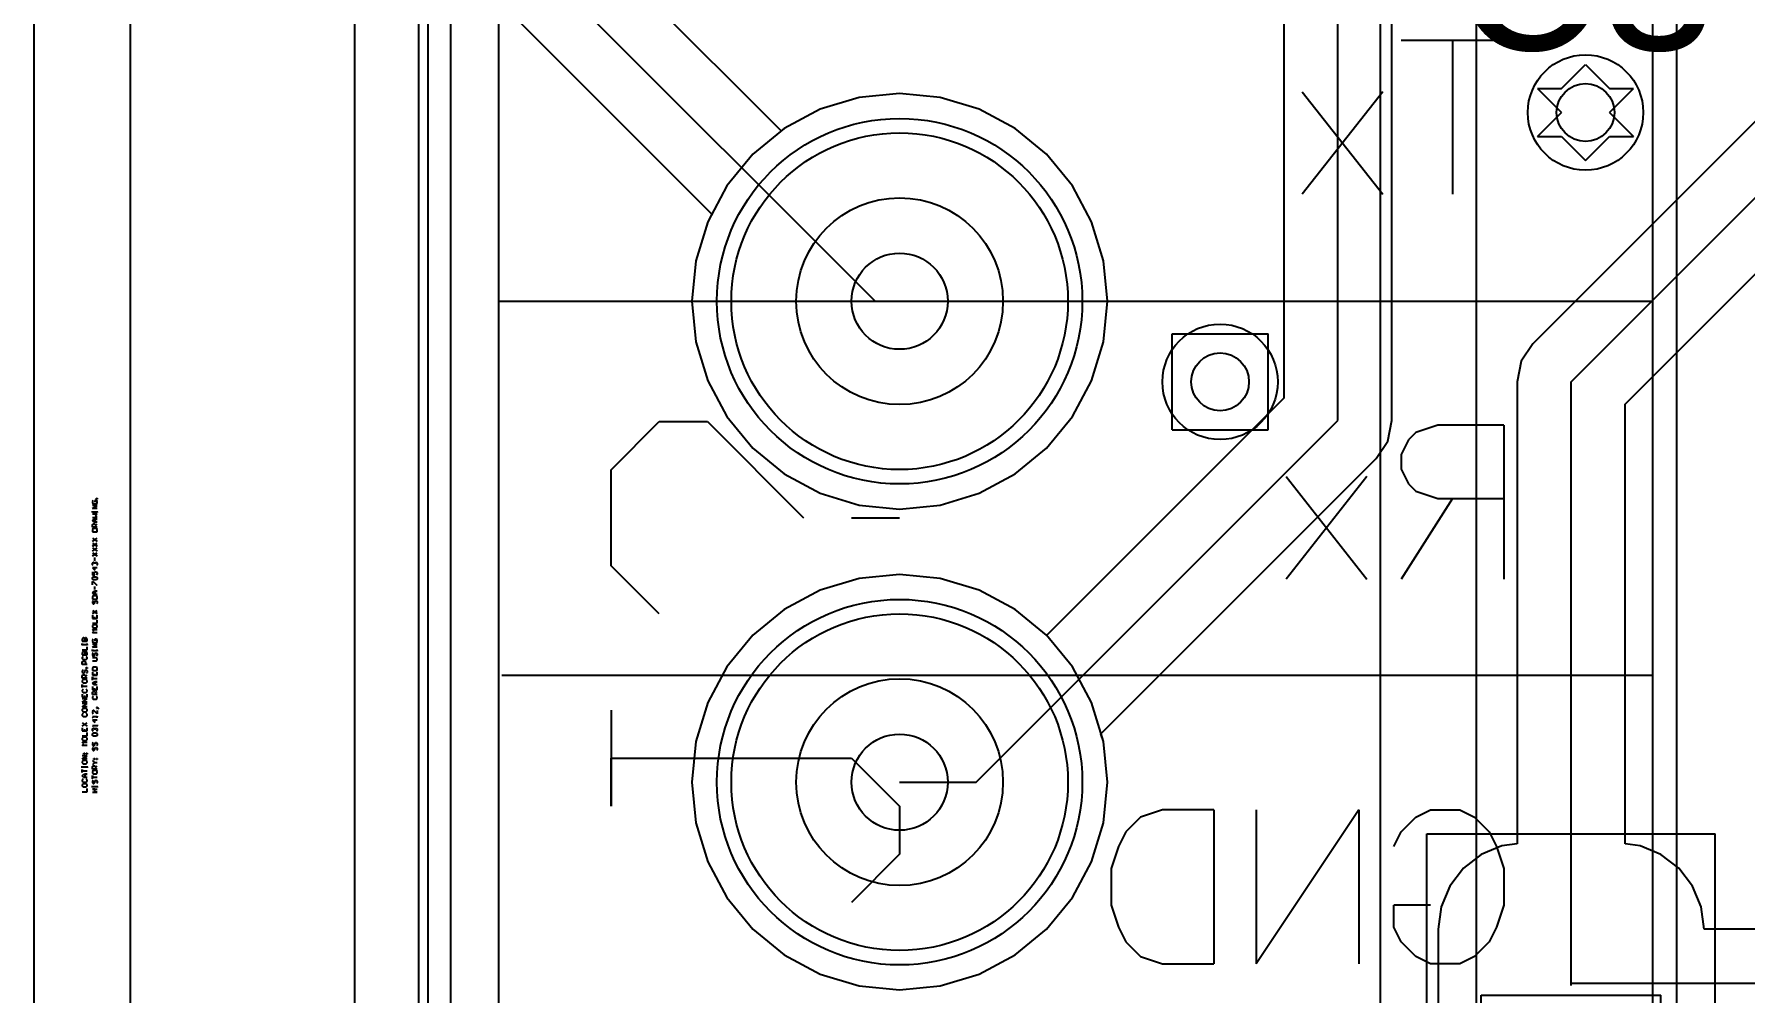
# Model space of a CAD drawing. Header units: millimetres. Extents: x -1.9 to 9.1, y -3.1 to 5.4.
# Drawn here: x -0.0667 to 0.2891, y 0.283 to 0.4823 of the extents above; entities that cross this region are included whole.
import ezdxf

# ---------------------------------------------------------------- set-up
doc = ezdxf.new("R2010")
doc.units = ezdxf.units.MM
doc.header["$MEASUREMENT"] = 0
for name, color, linetype in [('BottomLayer', 5, 'Continuous'), ('BottomOverlay', 54, 'Continuous'), ('BottomSolder', 6, 'Continuous'), ('DrillDrawing', 1, 'Continuous'), ('KeepOutLayer', 6, 'Continuous'), ('Mechanical1', 6, 'Continuous'), ('Mechanical3', 76, 'Continuous'), ('Mechanical4', 56, 'Continuous'), ('Mechanical6', 56, 'Continuous'), ('Mechanical7', 56, 'Continuous'), ('MultiLayer', 9, 'Continuous'), ('PadHoleLayer', 156, 'Continuous'), ('TopLayer', 1, 'Continuous'), ('TopOverlay', 2, 'Continuous'), ('TopSolder', 216, 'Continuous'), ('ViaHoleLayer', 16, 'Continuous')]:
    doc.layers.add(name, color=color, linetype=linetype)

# ---------------------------------------------------------------- blocks, each defined once
blk = doc.blocks.new('70543_0109_9')
at = {"layer": 'BottomLayer'}
for centre in [(-0.3, 0), (-0.2, 0)]:
    blk.add_circle(centre, 0.035, dxfattribs=at)
at = {"layer": 'BottomSolder'}
for centre in [(-0.3, 0), (-0.2, 0)]:
    blk.add_circle(centre, 0.038, dxfattribs=at)
at = {"layer": 'Mechanical3'}
for p, q in [((-0.3021, 0.1679), (-0.3021, 0.1669)), ((-0.3021, 0.1669), (-0.3021, 0.1674)), ((-0.3021, 0.1674), (-0.30143, 0.1674)), ((-0.302, 0.17), (-0.302, 0.169)), ((-0.302, 0.169), (-0.30133, 0.169)), ((-0.30143, 0.1674), (-0.30143, 0.1679)), ((-0.30143, 0.1679), (-0.30143, 0.1669)), ((-0.3011, 0.1679), (-0.30077, 0.1679)), ((-0.30083, 0.17), (-0.301, 0.16983)), ((-0.301, 0.16983), (-0.301, 0.16917)), ((-0.301, 0.16917), (-0.30083, 0.169)), ((-0.30077, 0.1679), (-0.30093, 0.1679)), ((-0.30093, 0.1679), (-0.30093, 0.1669)), ((-0.3005, 0.17), (-0.30083, 0.17)), ((-0.30083, 0.169), (-0.3005, 0.169)), ((-0.30033, 0.16983), (-0.3005, 0.17)), ((-0.3005, 0.169), (-0.30033, 0.16917)), ((-0.30033, 0.16917), (-0.30033, 0.16983)), ((-0.3001, 0.1679), (-0.30027, 0.16773)), ((-0.30027, 0.16773), (-0.30027, 0.16757)), ((-0.30027, 0.16757), (-0.3001, 0.1674)), ((-0.29977, 0.1679), (-0.3001, 0.1679)), ((-0.3001, 0.1674), (-0.29977, 0.1674)), ((-0.29983, 0.17), (-0.3, 0.16983)), ((-0.3, 0.16983), (-0.3, 0.16917)), ((-0.3, 0.16917), (-0.29983, 0.169)), ((-0.2995, 0.17), (-0.29983, 0.17)), ((-0.29983, 0.169), (-0.2995, 0.169)), ((-0.2996, 0.16773), (-0.29977, 0.1679)), ((-0.29977, 0.1674), (-0.2996, 0.16723)), ((-0.2996, 0.16723), (-0.2996, 0.16707)), ((-0.29933, 0.16983), (-0.2995, 0.17)), ((-0.2995, 0.169), (-0.29933, 0.16917)), ((-0.29927, 0.1679), (-0.2986, 0.1679)), ((-0.299, 0.16967), (-0.29867, 0.17)), ((-0.299, 0.169), (-0.299, 0.16967)), ((-0.29833, 0.1695), (-0.299, 0.1695)), ((-0.2986, 0.1679), (-0.29893, 0.1679)), ((-0.29893, 0.1679), (-0.29893, 0.1669)), ((-0.29867, 0.17), (-0.29833, 0.16967)), ((-0.29833, 0.16967), (-0.29833, 0.169)), ((-0.29833, 0.169), (-0.29833, 0.1695)), ((-0.2981, 0.1679), (-0.29827, 0.16773)), ((-0.29827, 0.16773), (-0.29827, 0.16707)), ((-0.29777, 0.1679), (-0.2981, 0.1679)), ((-0.298, 0.17), (-0.29733, 0.17)), ((-0.2976, 0.16773), (-0.29777, 0.1679)), ((-0.29733, 0.17), (-0.29767, 0.17)), ((-0.29767, 0.17), (-0.29767, 0.169)), ((-0.2976, 0.16707), (-0.2976, 0.16773)), ((-0.29727, 0.1669), (-0.29727, 0.1679)), ((-0.29727, 0.1679), (-0.29677, 0.1679)), ((-0.29677, 0.16723), (-0.29727, 0.16723)), ((-0.297, 0.17), (-0.29667, 0.17)), ((-0.29683, 0.169), (-0.297, 0.169)), ((-0.297, 0.169), (-0.29667, 0.169)), ((-0.29693, 0.16723), (-0.2966, 0.1669)), ((-0.29667, 0.17), (-0.29683, 0.17)), ((-0.29683, 0.17), (-0.29683, 0.169)), ((-0.29677, 0.1679), (-0.2966, 0.16773)), ((-0.2966, 0.1674), (-0.29677, 0.16723)), ((-0.2966, 0.16773), (-0.2966, 0.1674)), ((-0.29627, 0.1679), (-0.29627, 0.16773)), ((-0.29627, 0.16773), (-0.29594, 0.1674)), ((-0.296, 0.17), (-0.29617, 0.16983)), ((-0.29617, 0.16983), (-0.29617, 0.16917)), ((-0.29617, 0.16917), (-0.296, 0.169)), ((-0.29567, 0.17), (-0.296, 0.17)), ((-0.296, 0.169), (-0.29567, 0.169)), ((-0.29594, 0.1674), (-0.2956, 0.16773)), ((-0.29594, 0.1674), (-0.29594, 0.1669)), ((-0.2955, 0.16983), (-0.29567, 0.17)), ((-0.29567, 0.169), (-0.2955, 0.16917)), ((-0.2956, 0.16773), (-0.2956, 0.1679)), ((-0.2955, 0.16917), (-0.2955, 0.16983)), ((-0.29527, 0.16757), (-0.2951, 0.16757)), ((-0.29527, 0.1674), (-0.29527, 0.16757)), ((-0.2951, 0.1674), (-0.29527, 0.1674)), ((-0.29517, 0.169), (-0.29517, 0.17)), ((-0.29517, 0.17), (-0.2945, 0.169)), ((-0.2951, 0.16757), (-0.2951, 0.1674)), ((-0.2945, 0.169), (-0.2945, 0.17)), ((-0.29417, 0.16967), (-0.294, 0.16967)), ((-0.29417, 0.1695), (-0.29417, 0.16967)), ((-0.294, 0.1695), (-0.29417, 0.1695)), ((-0.29417, 0.16917), (-0.294, 0.16917)), ((-0.29417, 0.169), (-0.29417, 0.16917)), ((-0.294, 0.169), (-0.29417, 0.169)), ((-0.294, 0.16967), (-0.294, 0.1695)), ((-0.294, 0.16917), (-0.294, 0.169)), ((-0.29327, 0.1679), (-0.29344, 0.16773)), ((-0.29344, 0.16773), (-0.29344, 0.16757)), ((-0.29344, 0.16757), (-0.29327, 0.1674)), ((-0.29294, 0.1679), (-0.29327, 0.1679)), ((-0.29327, 0.1674), (-0.29294, 0.1674)), ((-0.29277, 0.16773), (-0.29294, 0.1679)), ((-0.29294, 0.1674), (-0.29277, 0.16723)), ((-0.29277, 0.16723), (-0.29277, 0.16707)), ((-0.29227, 0.1679), (-0.29244, 0.16773)), ((-0.29244, 0.16773), (-0.29244, 0.16757)), ((-0.29244, 0.16757), (-0.29227, 0.1674)), ((-0.29234, 0.169), (-0.29234, 0.17)), ((-0.29234, 0.17), (-0.292, 0.16967)), ((-0.29194, 0.1679), (-0.29227, 0.1679)), ((-0.29227, 0.1674), (-0.29194, 0.1674)), ((-0.292, 0.16967), (-0.29167, 0.17)), ((-0.29177, 0.16773), (-0.29194, 0.1679)), ((-0.29194, 0.1674), (-0.29177, 0.16723)), ((-0.29177, 0.16723), (-0.29177, 0.16707)), ((-0.29167, 0.17), (-0.29167, 0.169)), ((-0.29117, 0.17), (-0.29134, 0.16983)), ((-0.29134, 0.16983), (-0.29134, 0.16917)), ((-0.29134, 0.16917), (-0.29117, 0.169)), ((-0.29084, 0.17), (-0.29117, 0.17)), ((-0.29117, 0.169), (-0.29084, 0.169)), ((-0.29067, 0.16983), (-0.29084, 0.17)), ((-0.29084, 0.169), (-0.29067, 0.16917)), ((-0.29067, 0.16917), (-0.29067, 0.16983)), ((-0.29044, 0.16773), (-0.29027, 0.1679)), ((-0.29044, 0.16707), (-0.29044, 0.16773)), ((-0.29034, 0.17), (-0.29034, 0.169)), ((-0.29034, 0.169), (-0.28967, 0.169)), ((-0.29027, 0.1679), (-0.28994, 0.1679)), ((-0.28994, 0.1679), (-0.28977, 0.16773)), ((-0.28977, 0.16773), (-0.28977, 0.16707)), ((-0.28944, 0.16773), (-0.28927, 0.1679)), ((-0.28867, 0.17), (-0.28934, 0.17)), ((-0.28934, 0.17), (-0.28934, 0.169)), ((-0.28934, 0.1695), (-0.289, 0.1695)), ((-0.28934, 0.169), (-0.28867, 0.169)), ((-0.28927, 0.1679), (-0.28894, 0.1679)), ((-0.28894, 0.1674), (-0.2891, 0.1674)), ((-0.2891, 0.1674), (-0.28894, 0.1674)), ((-0.28894, 0.1679), (-0.28877, 0.16773)), ((-0.28877, 0.16757), (-0.28894, 0.1674)), ((-0.28894, 0.1674), (-0.28877, 0.16723)), ((-0.28877, 0.16773), (-0.28877, 0.16757)), ((-0.28877, 0.16723), (-0.28877, 0.16707)), ((-0.28827, 0.1679), (-0.28844, 0.16773)), ((-0.28834, 0.17), (-0.28767, 0.169)), ((-0.28767, 0.17), (-0.28834, 0.169)), ((-0.28827, 0.1669), (-0.28827, 0.1679)), ((-0.2871, 0.1679), (-0.2876, 0.1674)), ((-0.2876, 0.1674), (-0.28694, 0.1674)), ((-0.2871, 0.1669), (-0.2871, 0.1679)), ((-0.28644, 0.1679), (-0.2866, 0.16773)), ((-0.28644, 0.1669), (-0.28644, 0.1679)), ((-0.28617, 0.17), (-0.28634, 0.16983)), ((-0.28634, 0.16983), (-0.28634, 0.16917)), ((-0.28634, 0.16917), (-0.28617, 0.169)), ((-0.28584, 0.17), (-0.28617, 0.17)), ((-0.28617, 0.169), (-0.28584, 0.169)), ((-0.28567, 0.16983), (-0.28584, 0.17)), ((-0.28584, 0.169), (-0.28567, 0.16917)), ((-0.2856, 0.1679), (-0.28577, 0.16773)), ((-0.28577, 0.1669), (-0.2851, 0.16757)), ((-0.28527, 0.1679), (-0.2856, 0.1679)), ((-0.28517, 0.17), (-0.28534, 0.16983)), ((-0.28534, 0.16983), (-0.28534, 0.16917)), ((-0.28534, 0.16917), (-0.28517, 0.169)), ((-0.2851, 0.16773), (-0.28527, 0.1679)), ((-0.28484, 0.17), (-0.28517, 0.17)), ((-0.28517, 0.169), (-0.28484, 0.169)), ((-0.2851, 0.16757), (-0.2851, 0.16773)), ((-0.28467, 0.16983), (-0.28484, 0.17)), ((-0.28484, 0.169), (-0.28467, 0.16917)), ((-0.28467, 0.16917), (-0.28467, 0.16983)), ((-0.28434, 0.169), (-0.28434, 0.17)), ((-0.28434, 0.17), (-0.28367, 0.169)), ((-0.28367, 0.169), (-0.28367, 0.17)), ((-0.28334, 0.169), (-0.28334, 0.17)), ((-0.28334, 0.17), (-0.28267, 0.169)), ((-0.28261, 0.1679), (-0.28277, 0.16773)), ((-0.28277, 0.16773), (-0.28277, 0.16707)), ((-0.28267, 0.169), (-0.28267, 0.17)), ((-0.28227, 0.1679), (-0.28261, 0.1679)), ((-0.28167, 0.17), (-0.28234, 0.17)), ((-0.28234, 0.17), (-0.28234, 0.169)), ((-0.28234, 0.1695), (-0.28201, 0.1695)), ((-0.28234, 0.169), (-0.28167, 0.169)), ((-0.28211, 0.16773), (-0.28227, 0.1679)), ((-0.28177, 0.1669), (-0.28177, 0.1679)), ((-0.28177, 0.1679), (-0.28127, 0.1679)), ((-0.28127, 0.16723), (-0.28177, 0.16723)), ((-0.28144, 0.16723), (-0.28111, 0.1669)), ((-0.28117, 0.17), (-0.28134, 0.16983)), ((-0.28134, 0.16983), (-0.28134, 0.16917)), ((-0.28134, 0.16917), (-0.28117, 0.169)), ((-0.28127, 0.1679), (-0.28111, 0.16773)), ((-0.28111, 0.1674), (-0.28127, 0.16723)), ((-0.28084, 0.17), (-0.28117, 0.17)), ((-0.28117, 0.169), (-0.28084, 0.169)), ((-0.28111, 0.16773), (-0.28111, 0.1674)), ((-0.28067, 0.16983), (-0.28084, 0.17)), ((-0.28084, 0.169), (-0.28067, 0.16917)), ((-0.28011, 0.1679), (-0.28077, 0.1679)), ((-0.28077, 0.1679), (-0.28077, 0.1669)), ((-0.28077, 0.1674), (-0.28044, 0.1674)), ((-0.28034, 0.17), (-0.27967, 0.17)), ((-0.27967, 0.17), (-0.28001, 0.17)), ((-0.28001, 0.17), (-0.28001, 0.169)), ((-0.27977, 0.16757), (-0.27944, 0.1679)), ((-0.27977, 0.1669), (-0.27977, 0.16757)), ((-0.27911, 0.1674), (-0.27977, 0.1674)), ((-0.27944, 0.1679), (-0.27911, 0.16757)), ((-0.27917, 0.17), (-0.27934, 0.16983)), ((-0.27934, 0.16983), (-0.27934, 0.16917)), ((-0.27934, 0.16917), (-0.27917, 0.169)), ((-0.27884, 0.17), (-0.27917, 0.17)), ((-0.27917, 0.169), (-0.27884, 0.169)), ((-0.27911, 0.16757), (-0.27911, 0.1669)), ((-0.27911, 0.1669), (-0.27911, 0.1674)), ((-0.27867, 0.16983), (-0.27884, 0.17)), ((-0.27884, 0.169), (-0.27867, 0.16917)), ((-0.27877, 0.1679), (-0.27811, 0.1679)), ((-0.27867, 0.16917), (-0.27867, 0.16983)), ((-0.27811, 0.1679), (-0.27844, 0.1679)), ((-0.27844, 0.1679), (-0.27844, 0.1669)), ((-0.27834, 0.169), (-0.27834, 0.17)), ((-0.27834, 0.17), (-0.27784, 0.17)), ((-0.27784, 0.16933), (-0.27834, 0.16933)), ((-0.27801, 0.16933), (-0.27767, 0.169)), ((-0.27784, 0.17), (-0.27767, 0.16983)), ((-0.27767, 0.1695), (-0.27784, 0.16933)), ((-0.27711, 0.1679), (-0.27777, 0.1679)), ((-0.27777, 0.1679), (-0.27777, 0.1669)), ((-0.27777, 0.1674), (-0.27744, 0.1674)), ((-0.27767, 0.16983), (-0.27767, 0.1695)), ((-0.27717, 0.17), (-0.27734, 0.16983)), ((-0.27734, 0.16983), (-0.27734, 0.16967)), ((-0.27734, 0.16967), (-0.27717, 0.1695)), ((-0.27717, 0.169), (-0.27734, 0.16917)), ((-0.27684, 0.17), (-0.27717, 0.17)), ((-0.27717, 0.1695), (-0.27684, 0.1695)), ((-0.27684, 0.169), (-0.27717, 0.169)), ((-0.27667, 0.16983), (-0.27684, 0.17)), ((-0.27684, 0.1695), (-0.27667, 0.16933)), ((-0.27667, 0.16917), (-0.27684, 0.169)), ((-0.27677, 0.1679), (-0.27677, 0.1669)), ((-0.27627, 0.1679), (-0.27677, 0.1679)), ((-0.27667, 0.16933), (-0.27667, 0.16917)), ((-0.27634, 0.169), (-0.27634, 0.16917)), ((-0.27634, 0.16917), (-0.27617, 0.16917)), ((-0.27617, 0.169), (-0.27634, 0.169)), ((-0.27611, 0.16773), (-0.27627, 0.1679)), ((-0.27617, 0.16917), (-0.27617, 0.169)), ((-0.27611, 0.16707), (-0.27611, 0.16773)), ((-0.27551, 0.169), (-0.27551, 0.17)), ((-0.27551, 0.17), (-0.27501, 0.17)), ((-0.27501, 0.16933), (-0.27551, 0.16933)), ((-0.27501, 0.17), (-0.27484, 0.16983)), ((-0.27484, 0.1695), (-0.27501, 0.16933)), ((-0.27484, 0.16983), (-0.27484, 0.1695)), ((-0.27477, 0.1679), (-0.27477, 0.16707)), ((-0.27434, 0.17), (-0.27451, 0.16983)), ((-0.27451, 0.16983), (-0.27451, 0.16917)), ((-0.27451, 0.16917), (-0.27434, 0.169)), ((-0.27401, 0.17), (-0.27434, 0.17)), ((-0.27434, 0.169), (-0.27401, 0.169)), ((-0.27411, 0.16707), (-0.27411, 0.1679)), ((-0.27384, 0.16983), (-0.27401, 0.17)), ((-0.27401, 0.169), (-0.27384, 0.16917)), ((-0.27361, 0.1679), (-0.27378, 0.16773)), ((-0.27378, 0.16773), (-0.27378, 0.16757)), ((-0.27378, 0.16757), (-0.27361, 0.1674)), ((-0.27328, 0.1679), (-0.27361, 0.1679)), ((-0.27361, 0.1674), (-0.27328, 0.1674)), ((-0.27351, 0.17), (-0.27351, 0.169)), ((-0.27301, 0.17), (-0.27351, 0.17)), ((-0.27301, 0.1695), (-0.27351, 0.1695)), ((-0.27351, 0.1695), (-0.27301, 0.1695)), ((-0.27351, 0.169), (-0.27301, 0.169)), ((-0.27311, 0.16773), (-0.27328, 0.1679)), ((-0.27328, 0.1674), (-0.27311, 0.16723)), ((-0.27311, 0.16723), (-0.27311, 0.16707)), ((-0.27284, 0.16983), (-0.27301, 0.17)), ((-0.27301, 0.1695), (-0.27284, 0.16967)), ((-0.27284, 0.16933), (-0.27301, 0.1695)), ((-0.27301, 0.169), (-0.27284, 0.16917)), ((-0.27284, 0.16967), (-0.27284, 0.16983)), ((-0.27284, 0.16917), (-0.27284, 0.16933)), ((-0.27278, 0.1679), (-0.27244, 0.1679)), ((-0.27244, 0.1679), (-0.27261, 0.1679)), ((-0.27261, 0.1679), (-0.27261, 0.1669)), ((-0.27251, 0.17), (-0.27251, 0.169)), ((-0.27251, 0.169), (-0.27184, 0.169)), ((-0.27194, 0.1669), (-0.27194, 0.1679)), ((-0.27194, 0.1679), (-0.27128, 0.1669)), ((-0.27151, 0.17), (-0.27118, 0.17)), ((-0.27134, 0.169), (-0.27151, 0.169)), ((-0.27151, 0.169), (-0.27118, 0.169)), ((-0.27118, 0.17), (-0.27134, 0.17)), ((-0.27134, 0.17), (-0.27134, 0.169)), ((-0.27128, 0.1669), (-0.27128, 0.1679)), ((-0.27078, 0.1679), (-0.27094, 0.16773)), ((-0.27094, 0.16773), (-0.27094, 0.16707)), ((-0.27044, 0.1679), (-0.27078, 0.1679)), ((-0.27068, 0.17), (-0.27068, 0.169)), ((-0.27018, 0.17), (-0.27068, 0.17)), ((-0.27018, 0.1695), (-0.27068, 0.1695)), ((-0.27068, 0.1695), (-0.27018, 0.1695)), ((-0.27068, 0.169), (-0.27018, 0.169)), ((-0.27028, 0.1674), (-0.27061, 0.1674)), ((-0.27028, 0.16773), (-0.27044, 0.1679)), ((-0.27028, 0.16707), (-0.27028, 0.1674)), ((-0.27001, 0.16983), (-0.27018, 0.17)), ((-0.27018, 0.1695), (-0.27001, 0.16967)), ((-0.27001, 0.16933), (-0.27018, 0.1695)), ((-0.27018, 0.169), (-0.27001, 0.16917)), ((-0.27001, 0.16967), (-0.27001, 0.16983)), ((-0.27001, 0.16917), (-0.27001, 0.16933)), ((-0.26894, 0.1669), (-0.26894, 0.1679)), ((-0.26894, 0.1679), (-0.26861, 0.16757)), ((-0.26861, 0.16757), (-0.26828, 0.1679)), ((-0.26828, 0.1679), (-0.26828, 0.1669)), ((-0.26778, 0.1679), (-0.26794, 0.16773)), ((-0.26794, 0.16773), (-0.26794, 0.16707)), ((-0.26744, 0.1679), (-0.26778, 0.1679)), ((-0.26728, 0.16773), (-0.26744, 0.1679)), ((-0.26728, 0.16707), (-0.26728, 0.16773)), ((-0.26694, 0.1679), (-0.26694, 0.1669)), ((-0.26528, 0.1679), (-0.26594, 0.1679)), ((-0.26594, 0.1679), (-0.26594, 0.1669)), ((-0.26594, 0.1674), (-0.26561, 0.1674)), ((-0.26494, 0.1679), (-0.26428, 0.1669)), ((-0.26428, 0.1679), (-0.26494, 0.1669)), ((-0.26278, 0.1679), (-0.26294, 0.16773)), ((-0.26294, 0.16773), (-0.26294, 0.16757)), ((-0.26294, 0.16757), (-0.26278, 0.1674)), ((-0.26245, 0.1679), (-0.26278, 0.1679)), ((-0.26278, 0.1674), (-0.26245, 0.1674)), ((-0.26228, 0.16773), (-0.26245, 0.1679)), ((-0.26245, 0.1674), (-0.26228, 0.16723)), ((-0.26228, 0.16723), (-0.26228, 0.16707)), ((-0.26195, 0.1679), (-0.26195, 0.1669)), ((-0.26145, 0.1679), (-0.26195, 0.1679)), ((-0.26128, 0.16773), (-0.26145, 0.1679)), ((-0.26128, 0.16707), (-0.26128, 0.16773)), ((-0.26095, 0.16757), (-0.26061, 0.1679)), ((-0.26095, 0.1669), (-0.26095, 0.16757)), ((-0.26028, 0.1674), (-0.26095, 0.1674)), ((-0.26061, 0.1679), (-0.26028, 0.16757)), ((-0.26028, 0.16757), (-0.26028, 0.1669)), ((-0.26028, 0.1669), (-0.26028, 0.1674)), ((-0.25995, 0.1674), (-0.25928, 0.1674)), ((-0.25895, 0.1679), (-0.25828, 0.1679)), ((-0.25828, 0.16773), (-0.25895, 0.16707)), ((-0.25828, 0.1679), (-0.25828, 0.16773)), ((-0.25795, 0.16773), (-0.25778, 0.1679)), ((-0.25795, 0.16707), (-0.25795, 0.16773)), ((-0.25778, 0.1679), (-0.25745, 0.1679)), ((-0.25745, 0.1679), (-0.25728, 0.16773)), ((-0.25728, 0.16773), (-0.25728, 0.16707)), ((-0.25628, 0.1679), (-0.25695, 0.1679)), ((-0.25695, 0.1679), (-0.25695, 0.1674)), ((-0.25695, 0.1674), (-0.25661, 0.16757)), ((-0.25661, 0.16757), (-0.25645, 0.16757)), ((-0.25645, 0.16757), (-0.25628, 0.1674)), ((-0.25628, 0.1674), (-0.25628, 0.16707)), ((-0.25545, 0.1679), (-0.25595, 0.1674)), ((-0.25595, 0.1674), (-0.25528, 0.1674)), ((-0.25545, 0.1669), (-0.25545, 0.1679)), ((-0.25495, 0.16773), (-0.25478, 0.1679)), ((-0.25478, 0.1679), (-0.25445, 0.1679)), ((-0.25445, 0.1674), (-0.25461, 0.1674)), ((-0.25461, 0.1674), (-0.25445, 0.1674)), ((-0.25445, 0.1679), (-0.25428, 0.16773)), ((-0.25428, 0.16757), (-0.25445, 0.1674)), ((-0.25445, 0.1674), (-0.25428, 0.16723)), ((-0.25428, 0.16773), (-0.25428, 0.16757)), ((-0.25428, 0.16723), (-0.25428, 0.16707)), ((-0.25395, 0.1674), (-0.25328, 0.1674)), ((-0.25295, 0.1679), (-0.25228, 0.1669)), ((-0.25228, 0.1679), (-0.25295, 0.1669)), ((-0.25195, 0.1679), (-0.25128, 0.1669)), ((-0.25128, 0.1679), (-0.25195, 0.1669)), ((-0.25095, 0.1679), (-0.25028, 0.1669)), ((-0.25028, 0.1679), (-0.25095, 0.1669)), ((-0.24995, 0.1679), (-0.24928, 0.1669)), ((-0.24928, 0.1679), (-0.24995, 0.1669)), ((-0.24795, 0.1679), (-0.24795, 0.1669)), ((-0.24745, 0.1679), (-0.24795, 0.1679)), ((-0.24728, 0.16773), (-0.24745, 0.1679)), ((-0.24728, 0.16707), (-0.24728, 0.16773)), ((-0.24695, 0.1669), (-0.24695, 0.1679)), ((-0.24695, 0.1679), (-0.24645, 0.1679)), ((-0.24645, 0.16723), (-0.24695, 0.16723)), ((-0.24662, 0.16723), (-0.24628, 0.1669)), ((-0.24645, 0.1679), (-0.24628, 0.16773)), ((-0.24628, 0.1674), (-0.24645, 0.16723)), ((-0.24628, 0.16773), (-0.24628, 0.1674)), ((-0.24595, 0.16757), (-0.24562, 0.1679)), ((-0.24595, 0.1669), (-0.24595, 0.16757)), ((-0.24528, 0.1674), (-0.24595, 0.1674)), ((-0.24562, 0.1679), (-0.24528, 0.16757)), ((-0.24528, 0.16757), (-0.24528, 0.1669)), ((-0.24528, 0.1669), (-0.24528, 0.1674)), ((-0.24495, 0.1679), (-0.24495, 0.1669)), ((-0.24495, 0.1669), (-0.24462, 0.16723)), ((-0.24462, 0.16723), (-0.24428, 0.1669)), ((-0.24428, 0.1669), (-0.24428, 0.1679)), ((-0.24395, 0.1679), (-0.24362, 0.1679)), ((-0.24362, 0.1679), (-0.24378, 0.1679)), ((-0.24378, 0.1679), (-0.24378, 0.1669)), ((-0.24312, 0.1669), (-0.24312, 0.1679)), ((-0.24312, 0.1679), (-0.24245, 0.1669)), ((-0.24245, 0.1669), (-0.24245, 0.1679)), ((-0.24195, 0.1679), (-0.24212, 0.16773)), ((-0.24212, 0.16773), (-0.24212, 0.16707)), ((-0.24162, 0.1679), (-0.24195, 0.1679)), ((-0.24145, 0.1674), (-0.24178, 0.1674)), ((-0.24145, 0.16773), (-0.24162, 0.1679)), ((-0.24145, 0.16707), (-0.24145, 0.1674)), ((-0.30093, 0.1669), (-0.3011, 0.1669)), ((-0.3011, 0.1669), (-0.30077, 0.1669)), ((-0.3001, 0.1669), (-0.30027, 0.16707)), ((-0.29977, 0.1669), (-0.3001, 0.1669)), ((-0.2996, 0.16707), (-0.29977, 0.1669)), ((-0.29827, 0.16707), (-0.2981, 0.1669)), ((-0.2981, 0.1669), (-0.29777, 0.1669)), ((-0.29777, 0.1669), (-0.2976, 0.16707)), ((-0.29527, 0.16707), (-0.2951, 0.16707)), ((-0.29527, 0.1669), (-0.29527, 0.16707)), ((-0.2951, 0.1669), (-0.29527, 0.1669)), ((-0.2951, 0.16707), (-0.2951, 0.1669)), ((-0.29327, 0.1669), (-0.29344, 0.16707)), ((-0.29294, 0.1669), (-0.29327, 0.1669)), ((-0.29277, 0.16707), (-0.29294, 0.1669)), ((-0.29227, 0.1669), (-0.29244, 0.16707)), ((-0.29194, 0.1669), (-0.29227, 0.1669)), ((-0.29177, 0.16707), (-0.29194, 0.1669)), ((-0.29027, 0.1669), (-0.29044, 0.16707)), ((-0.28994, 0.1669), (-0.29027, 0.1669)), ((-0.28977, 0.16707), (-0.28994, 0.1669)), ((-0.28927, 0.1669), (-0.28944, 0.16707)), ((-0.28894, 0.1669), (-0.28927, 0.1669)), ((-0.28877, 0.16707), (-0.28894, 0.1669)), ((-0.28844, 0.1669), (-0.2881, 0.1669)), ((-0.2881, 0.1669), (-0.28827, 0.1669)), ((-0.2866, 0.1669), (-0.28627, 0.1669)), ((-0.28627, 0.1669), (-0.28644, 0.1669)), ((-0.2851, 0.1669), (-0.28577, 0.1669)), ((-0.28461, 0.16673), (-0.28477, 0.16657)), ((-0.28444, 0.16707), (-0.28461, 0.16707)), ((-0.28461, 0.16707), (-0.28461, 0.1669)), ((-0.28461, 0.16673), (-0.28444, 0.1669)), ((-0.28461, 0.1669), (-0.28444, 0.1669)), ((-0.28444, 0.1669), (-0.28461, 0.16673)), ((-0.28444, 0.1669), (-0.28444, 0.16707)), ((-0.28277, 0.16707), (-0.28261, 0.1669)), ((-0.28261, 0.1669), (-0.28227, 0.1669)), ((-0.28227, 0.1669), (-0.28211, 0.16707)), ((-0.28077, 0.1669), (-0.28011, 0.1669)), ((-0.27777, 0.1669), (-0.27711, 0.1669)), ((-0.27677, 0.1669), (-0.27627, 0.1669)), ((-0.27627, 0.1669), (-0.27611, 0.16707)), ((-0.27477, 0.16707), (-0.27461, 0.1669)), ((-0.27461, 0.1669), (-0.27427, 0.1669)), ((-0.27427, 0.1669), (-0.27411, 0.16707)), ((-0.27361, 0.1669), (-0.27378, 0.16707)), ((-0.27328, 0.1669), (-0.27361, 0.1669)), ((-0.27311, 0.16707), (-0.27328, 0.1669)), ((-0.27261, 0.1669), (-0.27278, 0.1669)), ((-0.27278, 0.1669), (-0.27244, 0.1669)), ((-0.27094, 0.16707), (-0.27078, 0.1669)), ((-0.27078, 0.1669), (-0.27044, 0.1669)), ((-0.27044, 0.1669), (-0.27028, 0.16707)), ((-0.26794, 0.16707), (-0.26778, 0.1669)), ((-0.26778, 0.1669), (-0.26744, 0.1669)), ((-0.26744, 0.1669), (-0.26728, 0.16707)), ((-0.26694, 0.1669), (-0.26628, 0.1669)), ((-0.26594, 0.1669), (-0.26528, 0.1669)), ((-0.26278, 0.1669), (-0.26294, 0.16707)), ((-0.26245, 0.1669), (-0.26278, 0.1669)), ((-0.26228, 0.16707), (-0.26245, 0.1669)), ((-0.26195, 0.1669), (-0.26145, 0.1669)), ((-0.26145, 0.1669), (-0.26128, 0.16707)), ((-0.25895, 0.16707), (-0.25895, 0.1669)), ((-0.25778, 0.1669), (-0.25795, 0.16707)), ((-0.25745, 0.1669), (-0.25778, 0.1669)), ((-0.25728, 0.16707), (-0.25745, 0.1669)), ((-0.25678, 0.1669), (-0.25695, 0.16707)), ((-0.25645, 0.1669), (-0.25678, 0.1669)), ((-0.25628, 0.16707), (-0.25645, 0.1669)), ((-0.25478, 0.1669), (-0.25495, 0.16707)), ((-0.25445, 0.1669), (-0.25478, 0.1669)), ((-0.25428, 0.16707), (-0.25445, 0.1669)), ((-0.24795, 0.1669), (-0.24745, 0.1669)), ((-0.24745, 0.1669), (-0.24728, 0.16707)), ((-0.24378, 0.1669), (-0.24395, 0.1669)), ((-0.24395, 0.1669), (-0.24362, 0.1669)), ((-0.24212, 0.16707), (-0.24195, 0.1669)), ((-0.24195, 0.1669), (-0.24162, 0.1669)), ((-0.24162, 0.1669), (-0.24145, 0.16707)), ((-0.24112, 0.1669), (-0.24112, 0.16707)), ((-0.24112, 0.16707), (-0.24095, 0.16707)), ((-0.24095, 0.1669), (-0.24112, 0.1669)), ((-0.24095, 0.16707), (-0.24095, 0.1669))]:
    blk.add_line(p, q, dxfattribs=at)
at = {"layer": 'Mechanical4'}
for p, q in [((-0.52, 0.18), (0.12, 0.18)), ((-0.52, -0.12), (0.12, -0.12))]:
    blk.add_line(p, q, dxfattribs=at)
at = {"layer": 'Mechanical7'}
for p, q in [((-0.4, 0.16), (0, 0.16)), ((-0.5, 0.1), (0.1, 0.1)), ((-0.28501, 0.05998), (-0.30501, 0.05998)), ((-0.30501, 0.05998), (-0.29501, 0.05998)), ((-0.29501, 0.05998), (-0.29501, 0.01)), ((-0.26502, 0.04998), (-0.25502, 0.05998)), ((-0.25502, 0.05998), (-0.23503, 0.05998)), ((-0.23503, 0.05998), (-0.22503, 0.04998)), ((-0.22503, 0.04998), (-0.22503, 0.03999)), ((-0.22503, 0.03999), (-0.24503, 0.01999)), ((-0.315, 0), (-0.325, 0.01)), ((-0.29501, 0.01), (-0.30501, 0)), ((-0.24503, 0.01), (-0.24503, 0)), ((-0.30501, 0), (-0.315, 0)), ((-0.5, -0.1), (0.1, -0.1))]:
    blk.add_line(p, q, dxfattribs=at)
at = {"layer": 'MultiLayer'}
for centre in [(-0.3, 0), (-0.2, 0)]:
    blk.add_circle(centre, 0.035, dxfattribs=at)
at = {"layer": 'PadHoleLayer'}
for centre in [(-0.3, 0), (-0.2, 0)]:
    blk.add_circle(centre, 0.0215, dxfattribs=at)
at = {"layer": 'TopLayer'}
for centre in [(-0.3, 0), (-0.2, 0)]:
    blk.add_circle(centre, 0.035, dxfattribs=at)
at = {"layer": 'TopOverlay'}
for p, q in [((-0.5, 0.09334), (0.1, 0.09334)), ((-0.5, -0.1), (0.1, -0.1))]:
    blk.add_line(p, q, dxfattribs=at)
at = {"layer": 'TopSolder'}
for centre in [(-0.3, 0), (-0.2, 0)]:
    blk.add_circle(centre, 0.038, dxfattribs=at)
blk = doc.blocks.new('0603_RES_10')
at = {"layer": 'Mechanical3'}
for p, q in [((-0.05683, 0.027), (-0.057, 0.02683)), ((-0.057, 0.02683), (-0.057, 0.02667)), ((-0.057, 0.02667), (-0.05683, 0.0265)), ((-0.05683, 0.026), (-0.057, 0.02617)), ((-0.0565, 0.027), (-0.05683, 0.027)), ((-0.05683, 0.0265), (-0.0565, 0.0265)), ((-0.0565, 0.026), (-0.05683, 0.026)), ((-0.05633, 0.02683), (-0.0565, 0.027)), ((-0.0565, 0.0265), (-0.05633, 0.02633)), ((-0.05633, 0.02617), (-0.0565, 0.026)), ((-0.05633, 0.02633), (-0.05633, 0.02617)), ((-0.05583, 0.027), (-0.056, 0.02683)), ((-0.056, 0.02683), (-0.056, 0.02667)), ((-0.056, 0.02667), (-0.05583, 0.0265)), ((-0.05583, 0.026), (-0.056, 0.02617)), ((-0.0555, 0.027), (-0.05583, 0.027)), ((-0.05583, 0.0265), (-0.0555, 0.0265)), ((-0.0555, 0.026), (-0.05583, 0.026)), ((-0.05533, 0.02683), (-0.0555, 0.027)), ((-0.0555, 0.0265), (-0.05533, 0.02633)), ((-0.05533, 0.02617), (-0.0555, 0.026)), ((-0.05533, 0.02633), (-0.05533, 0.02617)), ((-0.05383, 0.027), (-0.054, 0.02683)), ((-0.054, 0.026), (-0.05367, 0.026)), ((-0.05383, 0.026), (-0.05383, 0.027)), ((-0.05367, 0.026), (-0.05383, 0.026)), ((-0.05317, 0.02683), (-0.053, 0.027)), ((-0.05317, 0.02617), (-0.05317, 0.02683)), ((-0.053, 0.026), (-0.05317, 0.02617)), ((-0.053, 0.027), (-0.05267, 0.027)), ((-0.05267, 0.026), (-0.053, 0.026)), ((-0.05267, 0.027), (-0.0525, 0.02683)), ((-0.0525, 0.02617), (-0.05267, 0.026)), ((-0.0525, 0.02683), (-0.0525, 0.02617)), ((-0.052, 0.027), (-0.05217, 0.02683)), ((-0.05217, 0.026), (-0.0515, 0.02667)), ((-0.0515, 0.026), (-0.05217, 0.026)), ((-0.05167, 0.027), (-0.052, 0.027)), ((-0.0515, 0.02683), (-0.05167, 0.027)), ((-0.0515, 0.02667), (-0.0515, 0.02683)), ((-0.0505, 0.027), (-0.05117, 0.027)), ((-0.05117, 0.027), (-0.05117, 0.0265)), ((-0.05117, 0.0265), (-0.05084, 0.02667)), ((-0.051, 0.026), (-0.05117, 0.02617)), ((-0.05067, 0.026), (-0.051, 0.026)), ((-0.05084, 0.02667), (-0.05067, 0.02667)), ((-0.05067, 0.02667), (-0.0505, 0.0265)), ((-0.0505, 0.02617), (-0.05067, 0.026)), ((-0.0505, 0.0265), (-0.0505, 0.02617)), ((-0.05, 0.027), (-0.05017, 0.02683)), ((-0.05017, 0.026), (-0.04984, 0.026)), ((-0.05, 0.026), (-0.05, 0.027)), ((-0.04984, 0.026), (-0.05, 0.026)), ((-0.04917, 0.027), (-0.04934, 0.02683)), ((-0.04934, 0.026), (-0.04867, 0.02667)), ((-0.04867, 0.026), (-0.04934, 0.026)), ((-0.04884, 0.027), (-0.04917, 0.027)), ((-0.04867, 0.02683), (-0.04884, 0.027)), ((-0.04867, 0.02667), (-0.04867, 0.02683)), ((-0.04817, 0.02583), (-0.04834, 0.02567)), ((-0.048, 0.02617), (-0.04817, 0.02617)), ((-0.04817, 0.02617), (-0.04817, 0.026)), ((-0.04817, 0.02583), (-0.048, 0.026)), ((-0.04817, 0.026), (-0.048, 0.026)), ((-0.048, 0.026), (-0.04817, 0.02583)), ((-0.048, 0.026), (-0.048, 0.02617)), ((-0.04634, 0.02667), (-0.046, 0.027)), ((-0.04634, 0.026), (-0.04634, 0.02667)), ((-0.04567, 0.0265), (-0.04634, 0.0265)), ((-0.046, 0.027), (-0.04567, 0.02667)), ((-0.04567, 0.02667), (-0.04567, 0.026)), ((-0.04567, 0.026), (-0.04567, 0.0265)), ((-0.04534, 0.027), (-0.04534, 0.026)), ((-0.04484, 0.027), (-0.04534, 0.027)), ((-0.04534, 0.026), (-0.04484, 0.026)), ((-0.04467, 0.02683), (-0.04484, 0.027)), ((-0.04484, 0.026), (-0.04467, 0.02617)), ((-0.04467, 0.02617), (-0.04467, 0.02683)), ((-0.04434, 0.027), (-0.04434, 0.026)), ((-0.04384, 0.027), (-0.04434, 0.027)), ((-0.04434, 0.026), (-0.04384, 0.026)), ((-0.04367, 0.02683), (-0.04384, 0.027)), ((-0.04384, 0.026), (-0.04367, 0.02617)), ((-0.04367, 0.02617), (-0.04367, 0.02683)), ((-0.04267, 0.027), (-0.04334, 0.027)), ((-0.04334, 0.027), (-0.04334, 0.026)), ((-0.04334, 0.0265), (-0.043, 0.0265)), ((-0.04334, 0.026), (-0.04267, 0.026)), ((-0.04234, 0.027), (-0.04234, 0.026)), ((-0.04184, 0.027), (-0.04234, 0.027)), ((-0.04234, 0.026), (-0.04184, 0.026)), ((-0.04167, 0.02683), (-0.04184, 0.027)), ((-0.04184, 0.026), (-0.04167, 0.02617)), ((-0.04167, 0.02617), (-0.04167, 0.02683)), ((-0.04017, 0.027), (-0.04034, 0.02683)), ((-0.04034, 0.02683), (-0.04034, 0.02667)), ((-0.04034, 0.02667), (-0.04017, 0.0265)), ((-0.04017, 0.026), (-0.04034, 0.02617)), ((-0.03984, 0.027), (-0.04017, 0.027)), ((-0.04017, 0.0265), (-0.03984, 0.0265)), ((-0.03984, 0.026), (-0.04017, 0.026)), ((-0.03967, 0.02683), (-0.03984, 0.027)), ((-0.03984, 0.0265), (-0.03967, 0.02633)), ((-0.03967, 0.02617), (-0.03984, 0.026)), ((-0.03967, 0.02633), (-0.03967, 0.02617)), ((-0.03934, 0.027), (-0.03901, 0.027)), ((-0.03917, 0.026), (-0.03934, 0.026)), ((-0.03934, 0.026), (-0.03901, 0.026)), ((-0.03901, 0.027), (-0.03917, 0.027)), ((-0.03917, 0.027), (-0.03917, 0.026)), ((-0.03851, 0.027), (-0.03851, 0.026)), ((-0.03851, 0.026), (-0.03784, 0.026)), ((-0.03751, 0.027), (-0.03751, 0.026)), ((-0.03751, 0.02633), (-0.03684, 0.027)), ((-0.03751, 0.026), (-0.03751, 0.02633)), ((-0.03684, 0.027), (-0.03734, 0.0265)), ((-0.03734, 0.0265), (-0.03684, 0.026)), ((-0.03634, 0.027), (-0.03651, 0.02683)), ((-0.03651, 0.02683), (-0.03651, 0.02667)), ((-0.03651, 0.02667), (-0.03634, 0.0265)), ((-0.03634, 0.026), (-0.03651, 0.02617)), ((-0.03601, 0.027), (-0.03634, 0.027)), ((-0.03634, 0.0265), (-0.03601, 0.0265)), ((-0.03601, 0.026), (-0.03634, 0.026)), ((-0.03584, 0.02683), (-0.03601, 0.027)), ((-0.03601, 0.0265), (-0.03584, 0.02633)), ((-0.03584, 0.02617), (-0.03601, 0.026)), ((-0.03584, 0.02633), (-0.03584, 0.02617)), ((-0.03534, 0.027), (-0.03551, 0.02683)), ((-0.03551, 0.02683), (-0.03551, 0.02617)), ((-0.03551, 0.02617), (-0.03534, 0.026)), ((-0.03501, 0.027), (-0.03534, 0.027)), ((-0.03534, 0.026), (-0.03501, 0.026)), ((-0.03484, 0.02683), (-0.03501, 0.027)), ((-0.03501, 0.026), (-0.03484, 0.02617)), ((-0.03451, 0.026), (-0.03451, 0.027)), ((-0.03451, 0.027), (-0.03401, 0.027)), ((-0.03401, 0.02633), (-0.03451, 0.02633)), ((-0.03417, 0.02633), (-0.03384, 0.026)), ((-0.03401, 0.027), (-0.03384, 0.02683)), ((-0.03384, 0.0265), (-0.03401, 0.02633)), ((-0.03384, 0.02683), (-0.03384, 0.0265)), ((-0.03284, 0.027), (-0.03351, 0.027)), ((-0.03351, 0.027), (-0.03351, 0.026)), ((-0.03351, 0.0265), (-0.03317, 0.0265)), ((-0.03351, 0.026), (-0.03284, 0.026)), ((-0.03184, 0.027), (-0.03251, 0.027)), ((-0.03251, 0.027), (-0.03251, 0.026)), ((-0.03251, 0.0265), (-0.03217, 0.0265)), ((-0.03251, 0.026), (-0.03184, 0.026)), ((-0.03151, 0.026), (-0.03151, 0.027)), ((-0.03151, 0.027), (-0.03084, 0.026)), ((-0.03084, 0.026), (-0.03084, 0.027)), ((-0.03051, 0.026), (-0.03051, 0.02617)), ((-0.03051, 0.02617), (-0.03034, 0.02617)), ((-0.03034, 0.026), (-0.03051, 0.026)), ((-0.03034, 0.02617), (-0.03034, 0.026))]:
    blk.add_line(p, q, dxfattribs=at)
at = {"layer": 'Mechanical4'}
for p, q in [((-0.065, 0.03), (-0.065, -0.03)), ((-0.065, 0.03), (0.065, 0.03)), ((0.065, 0.03), (0.065, -0.03)), ((-0.065, -0.03), (0.065, -0.03))]:
    blk.add_line(p, q, dxfattribs=at)
at = {"layer": 'Mechanical6'}
for p, q in [((0, 0.01), (0, -0.01)), ((-0.01, 0), (0.01, 0))]:
    blk.add_line(p, q, dxfattribs=at)
at = {"layer": 'Mechanical7'}
for p, q in [((-0.0315, 0.0187), (0.0315, 0.0187)), ((-0.0315, 0.0187), (-0.0315, -0.0187)), ((0.0315, 0.0187), (0.0315, -0.0187)), ((-0.078, -0.015), (-0.078, 0.01499)), ((-0.078, 0.01499), (-0.063, 0.01499)), ((-0.063, 0.01499), (-0.05801, 0.00999)), ((-0.04301, 0.01499), (-0.04801, 0.00999)), ((-0.04301, -0.015), (-0.04301, 0.01499)), ((-0.05801, 0.00999), (-0.05801, 0)), ((-0.05801, 0), (-0.063, -0.005)), ((-0.063, -0.005), (-0.078, -0.005)), ((-0.068, -0.005), (-0.05801, -0.015)), ((-0.04801, -0.015), (-0.03801, -0.015)), ((-0.03801, -0.015), (-0.04301, -0.015)), ((-0.0315, -0.0187), (0.0315, -0.0187))]:
    blk.add_line(p, q, dxfattribs=at)
at = {"layer": 'TopOverlay'}
for p, q in [((-0.012, 0.0275), (0.012, 0.0275)), ((-0.012, -0.0275), (0.012, -0.0275))]:
    blk.add_line(p, q, dxfattribs=at)
blk = doc.blocks.new('FTSH_105_01_F_DV_007_K_PLUGOUT_19')
at = {"layer": 'Mechanical4'}
blk.add_line((0.16, 0.175), (0.16, -0.2), dxfattribs=at)

msp = doc.modelspace()

# ---------------------------------------------------------------- linework, layer by layer
at = {"layer": 'BottomLayer'}
for p, q in [((0.19328, 0.6745), (0.19328, 0.40661)), ((0.2045, 0.40197), (0.2045, 0.6745)), ((0.21571, 0.40197), (0.21571, 0.66985)), ((0.0887, 0.46216), (0.04811, 0.50275)), ((0.035, 0.5), (0.10824, 0.42676)), ((0.01529, 0.08), (0.01529, 0.4927)), ((0.03183, 0.4873), (0.07426, 0.44487)), ((0.11334, 0.46997), (0.10491, 0.46914)), ((0.12177, 0.46914), (0.11334, 0.46997)), ((0.09681, 0.46668), (0.08934, 0.46269)), ((0.10491, 0.46914), (0.09681, 0.46668)), ((0.12988, 0.46668), (0.12177, 0.46914)), ((0.13735, 0.46269), (0.12988, 0.46668)), ((0.08934, 0.46269), (0.0887, 0.46216)), ((0.14389, 0.45732), (0.13735, 0.46269)), ((0.14927, 0.45077), (0.14389, 0.45732)), ((0.15326, 0.4433), (0.14927, 0.45077)), ((0.07426, 0.44487), (0.07342, 0.4433)), ((0.07342, 0.4433), (0.07096, 0.43519)), ((0.15572, 0.43519), (0.15326, 0.4433)), ((0.07096, 0.43519), (0.07013, 0.42676)), ((0.15655, 0.42676), (0.15572, 0.43519)), ((0.07013, 0.42676), (0.07096, 0.41833)), ((0.10824, 0.42676), (0.11334, 0.42676)), ((0.15572, 0.41833), (0.15655, 0.42676)), ((0.07096, 0.41833), (0.07342, 0.41023)), ((0.15326, 0.41023), (0.15572, 0.41833)), ((0.07342, 0.41023), (0.07741, 0.40276)), ((0.14927, 0.40276), (0.15326, 0.41023)), ((0.19328, 0.40661), (0.14398, 0.35731)), ((0.07741, 0.40276), (0.08279, 0.39621)), ((0.14389, 0.39621), (0.14927, 0.40276)), ((0.12929, 0.32676), (0.2045, 0.40197)), ((0.21486, 0.39768), (0.21571, 0.40197)), ((0.08279, 0.39621), (0.08934, 0.39084)), ((0.13735, 0.39084), (0.14389, 0.39621)), ((0.21243, 0.39404), (0.21486, 0.39768)), ((0.15522, 0.33683), (0.21243, 0.39404)), ((0.21243, 0.39404), (0.21243, 0.39404)), ((0.08934, 0.39084), (0.09681, 0.38684)), ((0.12988, 0.38684), (0.13735, 0.39084)), ((0.09681, 0.38684), (0.10491, 0.38439)), ((0.10491, 0.38439), (0.11334, 0.38356)), ((0.11334, 0.38356), (0.12177, 0.38439)), ((0.12177, 0.38439), (0.12988, 0.38684)), ((0.09681, 0.36668), (0.08934, 0.36269)), ((0.10491, 0.36914), (0.09681, 0.36668)), ((0.11334, 0.36997), (0.10491, 0.36914)), ((0.12177, 0.36914), (0.11334, 0.36997)), ((0.12988, 0.36668), (0.12177, 0.36914)), ((0.13735, 0.36269), (0.12988, 0.36668)), ((0.08934, 0.36269), (0.08279, 0.35732)), ((0.14389, 0.35732), (0.13735, 0.36269)), ((0.08279, 0.35732), (0.07741, 0.35077)), ((0.14398, 0.35731), (0.14389, 0.35732)), ((0.07741, 0.35077), (0.07342, 0.3433)), ((0.07342, 0.3433), (0.07096, 0.33519)), ((0.07096, 0.33519), (0.07013, 0.32676)), ((0.15572, 0.33519), (0.15522, 0.33683)), ((0.15655, 0.32676), (0.15572, 0.33519)), ((0.07013, 0.32676), (0.07096, 0.31833)), ((0.11334, 0.32676), (0.12929, 0.32676)), ((0.15572, 0.31833), (0.15655, 0.32676)), ((0.07096, 0.31833), (0.07342, 0.31023)), ((0.15326, 0.31023), (0.15572, 0.31833)), ((0.07342, 0.31023), (0.07741, 0.30276)), ((0.14927, 0.30276), (0.15326, 0.31023)), ((0.07741, 0.30276), (0.08279, 0.29621)), ((0.14389, 0.29621), (0.14927, 0.30276)), ((0.08279, 0.29621), (0.08934, 0.29084)), ((0.13735, 0.29084), (0.14389, 0.29621)), ((0.08934, 0.29084), (0.09681, 0.28684)), ((0.12988, 0.28684), (0.13735, 0.29084)), ((0.09681, 0.28684), (0.10491, 0.28439)), ((0.12177, 0.28439), (0.12988, 0.28684)), ((0.10491, 0.28439), (0.11334, 0.28356)), ((0.11334, 0.28356), (0.12177, 0.28439))]:
    msp.add_line(p, q, dxfattribs=at)
for centre in [(0.256, 0.466), (0.18, 0.41)]:
    msp.add_circle(centre, 0.012, dxfattribs=at)
at = {"layer": 'BottomOverlay'}
for p, q in [((0.03, 0.26), (0.03, 0.66)), ((0.27, 0.26), (0.27, 0.66)), ((0.239, 0.481), (0.21767, 0.481)), ((0.22834, 0.481), (0.22834, 0.449)), ((0.21386, 0.47033), (0.1971, 0.449)), ((0.1971, 0.47033), (0.21386, 0.449)), ((0.03, 0.42677), (0.27, 0.42676)), ((0.22072, 0.39947), (0.21919, 0.39795)), ((0.22529, 0.401), (0.22072, 0.39947)), ((0.239, 0.401), (0.22529, 0.401)), ((0.239, 0.401), (0.239, 0.369)), ((0.21919, 0.39795), (0.21767, 0.3949)), ((0.21767, 0.3949), (0.21767, 0.39186)), ((0.21767, 0.39186), (0.21919, 0.38881)), ((0.21051, 0.39033), (0.19375, 0.369)), ((0.19375, 0.39033), (0.21051, 0.369)), ((0.21919, 0.38881), (0.22072, 0.38729)), ((0.22834, 0.38576), (0.21767, 0.369)), ((0.22072, 0.38729), (0.22529, 0.38576)), ((0.22529, 0.38576), (0.239, 0.38576)), ((0.0306, 0.34898), (0.26978, 0.34898)), ((0.16801, 0.321), (0.16344, 0.31947)), ((0.17867, 0.321), (0.16801, 0.321)), ((0.17867, 0.321), (0.17867, 0.289)), ((0.20883, 0.321), (0.18751, 0.289)), ((0.18751, 0.321), (0.18751, 0.289)), ((0.20883, 0.321), (0.20883, 0.289)), ((0.22072, 0.31947), (0.22377, 0.321)), ((0.22377, 0.321), (0.22986, 0.321)), ((0.22986, 0.321), (0.23291, 0.31947)), ((0.16344, 0.31947), (0.16039, 0.31643)), ((0.21767, 0.31643), (0.22072, 0.31947)), ((0.23291, 0.31947), (0.23595, 0.31643)), ((0.15886, 0.31338), (0.15734, 0.30881)), ((0.16039, 0.31643), (0.15886, 0.31338)), ((0.21615, 0.31338), (0.21767, 0.31643)), ((0.23595, 0.31643), (0.23748, 0.31338)), ((0.23748, 0.31338), (0.239, 0.30881)), ((0.15734, 0.30881), (0.15734, 0.30119)), ((0.239, 0.30881), (0.239, 0.30119)), ((0.15734, 0.30119), (0.15886, 0.29662)), ((0.21615, 0.29662), (0.21615, 0.30119)), ((0.22377, 0.30119), (0.21615, 0.30119)), ((0.239, 0.30119), (0.23748, 0.29662)), ((0.15886, 0.29662), (0.16039, 0.29357)), ((0.21767, 0.29357), (0.21615, 0.29662)), ((0.23748, 0.29662), (0.23595, 0.29357)), ((0.16039, 0.29357), (0.16344, 0.29053)), ((0.22072, 0.29053), (0.21767, 0.29357)), ((0.23595, 0.29357), (0.23291, 0.29053)), ((0.16344, 0.29053), (0.16801, 0.289)), ((0.16801, 0.289), (0.17867, 0.289)), ((0.22377, 0.289), (0.22072, 0.29053)), ((0.22986, 0.289), (0.22377, 0.289)), ((0.23291, 0.29053), (0.22986, 0.289))]:
    msp.add_line(p, q, dxfattribs=at)
at = {"layer": 'DrillDrawing'}
for p, q in [((0.251, 0.471), (0.256, 0.476)), ((0.256, 0.476), (0.261, 0.471)), ((0.246, 0.471), (0.251, 0.466)), ((0.246, 0.471), (0.251, 0.471)), ((0.261, 0.471), (0.266, 0.471)), ((0.261, 0.466), (0.266, 0.471)), ((0.246, 0.461), (0.251, 0.466)), ((0.261, 0.466), (0.266, 0.461)), ((0.246, 0.461), (0.251, 0.461)), ((0.251, 0.461), (0.256, 0.456)), ((0.256, 0.456), (0.261, 0.461)), ((0.261, 0.461), (0.266, 0.461)), ((0.17, 0.42), (0.19, 0.42)), ((0.17, 0.4), (0.17, 0.42)), ((0.19, 0.4), (0.19, 0.42)), ((0.17, 0.4), (0.19, 0.4))]:
    msp.add_line(p, q, dxfattribs=at)
for centre in [(0.11334, 0.42676), (0.11334, 0.32676)]:
    msp.add_circle(centre, 0.01, dxfattribs=at)
at = {"layer": 'KeepOutLayer'}
msp.add_line((0, 0.08), (0, 0.99), dxfattribs=at)
at = {"layer": 'Mechanical1'}
msp.add_line((0, 0.08), (0, 0.99), dxfattribs=at)
at = {"layer": 'TopLayer'}
for p, q in [((0.01529, 0.08), (0.01529, 0.97471)), ((0.31878, 0.49165), (0.24507, 0.41793)), ((0.253, 0.41), (0.33, 0.487)), ((0.26422, 0.40535), (0.33793, 0.47907)), ((0.11334, 0.46997), (0.10491, 0.46914)), ((0.12177, 0.46914), (0.11334, 0.46997)), ((0.09681, 0.46668), (0.08934, 0.46269)), ((0.10491, 0.46914), (0.09681, 0.46668)), ((0.12988, 0.46668), (0.12177, 0.46914)), ((0.13735, 0.46269), (0.12988, 0.46668)), ((0.08934, 0.46269), (0.08279, 0.45732)), ((0.14389, 0.45732), (0.13735, 0.46269)), ((0.08279, 0.45732), (0.07741, 0.45077)), ((0.14927, 0.45077), (0.14389, 0.45732)), ((0.07741, 0.45077), (0.07342, 0.4433)), ((0.15326, 0.4433), (0.14927, 0.45077)), ((0.07342, 0.4433), (0.07096, 0.43519)), ((0.15572, 0.43519), (0.15326, 0.4433)), ((0.07096, 0.43519), (0.07013, 0.42676)), ((0.15655, 0.42676), (0.15572, 0.43519)), ((0.07013, 0.42676), (0.07096, 0.41833)), ((0.15572, 0.41833), (0.15655, 0.42676)), ((0.07096, 0.41833), (0.07342, 0.41023)), ((0.15326, 0.41023), (0.15572, 0.41833)), ((0.24507, 0.41793), (0.24264, 0.41429)), ((0.24264, 0.41429), (0.24178, 0.41)), ((0.07342, 0.41023), (0.07741, 0.40276)), ((0.14927, 0.40276), (0.15326, 0.41023)), ((0.24178, 0.41), (0.24178, 0.41)), ((0.24178, 0.41), (0.24178, 0.31392)), ((0.253, 0.285), (0.253, 0.41)), ((0.07741, 0.40276), (0.08279, 0.39621)), ((0.14389, 0.39621), (0.14927, 0.40276)), ((0.26422, 0.31392), (0.26422, 0.40535)), ((0.08279, 0.39621), (0.08934, 0.39084)), ((0.13735, 0.39084), (0.14389, 0.39621)), ((0.08934, 0.39084), (0.09681, 0.38684)), ((0.12988, 0.38684), (0.13735, 0.39084)), ((0.09681, 0.38684), (0.10491, 0.38439)), ((0.10491, 0.38439), (0.11334, 0.38356)), ((0.11334, 0.38356), (0.12177, 0.38439)), ((0.12177, 0.38439), (0.12988, 0.38684)), ((0.09681, 0.36668), (0.08934, 0.36269)), ((0.10491, 0.36914), (0.09681, 0.36668)), ((0.11334, 0.36997), (0.10491, 0.36914)), ((0.12177, 0.36914), (0.11334, 0.36997)), ((0.12988, 0.36668), (0.12177, 0.36914)), ((0.13735, 0.36269), (0.12988, 0.36668)), ((0.08934, 0.36269), (0.08279, 0.35732)), ((0.14389, 0.35732), (0.13735, 0.36269)), ((0.08279, 0.35732), (0.07741, 0.35077)), ((0.14927, 0.35077), (0.14389, 0.35732)), ((0.07741, 0.35077), (0.07342, 0.3433)), ((0.15326, 0.3433), (0.14927, 0.35077)), ((0.07342, 0.3433), (0.07096, 0.33519)), ((0.15572, 0.33519), (0.15326, 0.3433)), ((0.07096, 0.33519), (0.07013, 0.32676)), ((0.15655, 0.32676), (0.15572, 0.33519)), ((0.07013, 0.32676), (0.07096, 0.31833)), ((0.15572, 0.31833), (0.15655, 0.32676)), ((0.07096, 0.31833), (0.07342, 0.31023)), ((0.15326, 0.31023), (0.15572, 0.31833)), ((0.23862, 0.31351), (0.2343, 0.31172)), ((0.24178, 0.31392), (0.23862, 0.31351)), ((0.26738, 0.31351), (0.26422, 0.31392)), ((0.2717, 0.31172), (0.26738, 0.31351)), ((0.07342, 0.31023), (0.07741, 0.30276)), ((0.14927, 0.30276), (0.15326, 0.31023)), ((0.2343, 0.31172), (0.23059, 0.30887)), ((0.27541, 0.30887), (0.2717, 0.31172)), ((0.23059, 0.30887), (0.22775, 0.30517)), ((0.27825, 0.30517), (0.27541, 0.30887)), ((0.07741, 0.30276), (0.08279, 0.29621)), ((0.14389, 0.29621), (0.14927, 0.30276)), ((0.22775, 0.30517), (0.22596, 0.30085)), ((0.28004, 0.30085), (0.27825, 0.30517)), ((0.22596, 0.30085), (0.22535, 0.29621)), ((0.28065, 0.29622), (0.28004, 0.30085)), ((0.08279, 0.29621), (0.08934, 0.29084)), ((0.13735, 0.29084), (0.14389, 0.29621)), ((0.22535, 0.29621), (0.22535, 0.27271)), ((0.31926, 0.29622), (0.28065, 0.29622)), ((0.08934, 0.29084), (0.09681, 0.28684)), ((0.12988, 0.28684), (0.13735, 0.29084)), ((0.09681, 0.28684), (0.10491, 0.28439)), ((0.12177, 0.28439), (0.12988, 0.28684)), ((0.253, 0.285), (0.55546, 0.285)), ((0.253, 0.28446), (0.253, 0.285)), ((0.10491, 0.28439), (0.11334, 0.28356)), ((0.11334, 0.28356), (0.12177, 0.28439))]:
    msp.add_line(p, q, dxfattribs=at)
for centre in [(0.256, 0.466), (0.18, 0.41)]:
    msp.add_circle(centre, 0.012, dxfattribs=at)
at = {"layer": 'ViaHoleLayer'}
for centre in [(0.256, 0.466), (0.18, 0.41)]:
    msp.add_circle(centre, 0.006, dxfattribs=at)

# ---------------------------------------------------------------- block references
for name, p, rotation in [('70543_0109_9', (0.11334, 0.62676), 90), ('FTSH_105_01_F_DV_007_K_PLUGOUT_19', (0.435, 0.295), 180), ('0603_RES_10', (0.253, 0.251), 90)]:
    msp.add_blockref(name, p, dxfattribs=dict(rotation=rotation))

# ---------------------------------------------------------------- texts
at = {"layer": 'TopOverlay'}
msp.add_text('C3', height=0.032, dxfattribs=at).set_placement((0.22842, 0.479))

doc.saveas('drawing.dxf')
